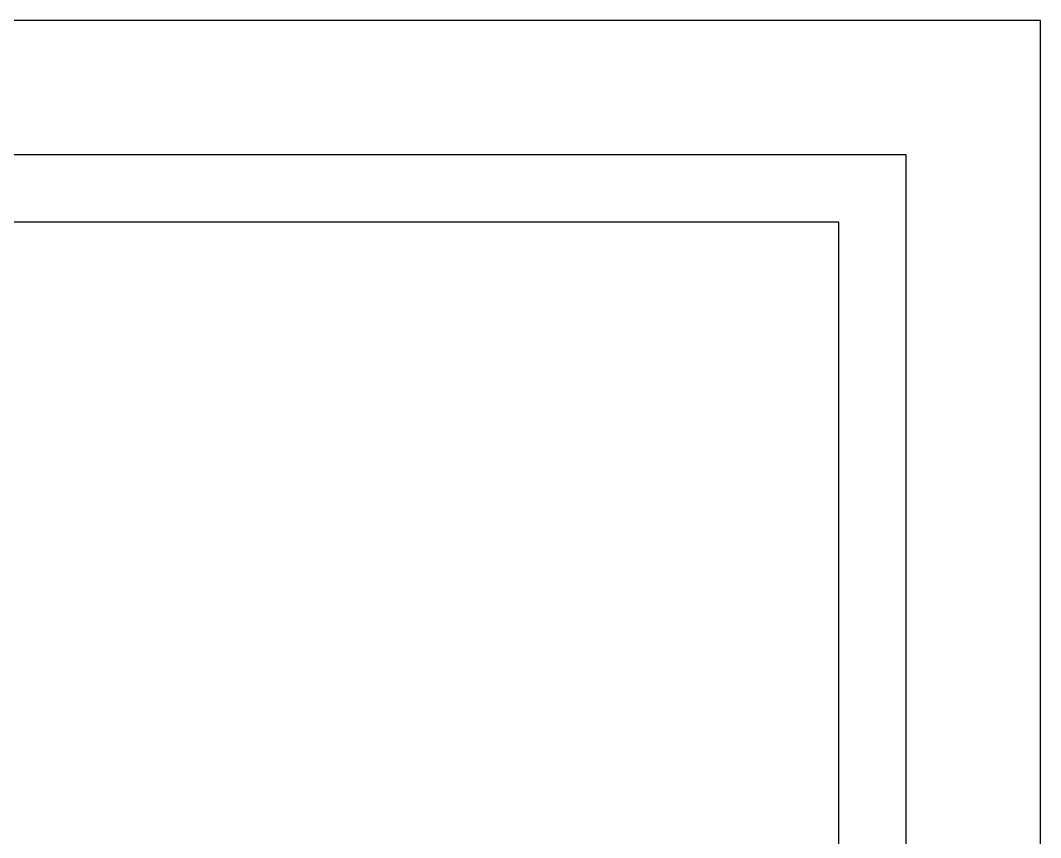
# Model space of a CAD drawing. Extents: x 23971 to 232415, y -48119 to 67869.
# Drawn here: x 206421 to 207655, y 41327 to 42314 of the extents above; entities that cross this region are included whole.
import ezdxf

# ---------------------------------------------------------------- set-up
doc = ezdxf.new("R2010")
doc.units = 0
doc.header["$LTSCALE"] = 1000
doc.header["$MEASUREMENT"] = 0

# ---------------------------------------------------------------- blocks, each defined once
blk = doc.blocks.new('40kuang')
at = {"color": 251}
for p, q in [((-169558.1, 36672.9), (-181089.5, 36672.9)), ((-169558.1, 28598.2), (-169558.1, 36672.9))]:
    blk.add_line(p, q, dxfattribs=at)
for p, q in [((-169639.4, 36591.5), (-181008.2, 36591.5)), ((-169639.4, 28679.5), (-169639.4, 36591.5))]:
    blk.add_line(p, q)
blk.add_lwpolyline([(-181275.4, 28435.5), (-169395.4, 28435.5), (-169395.4, 36835.5), (-181275.4, 36835.5)], close=True)

msp = doc.modelspace()

# ---------------------------------------------------------------- block references
at = {"color": 146}
msp.add_blockref('40kuang', (377049.9, 5478.9), dxfattribs=at)

doc.saveas('drawing.dxf')
